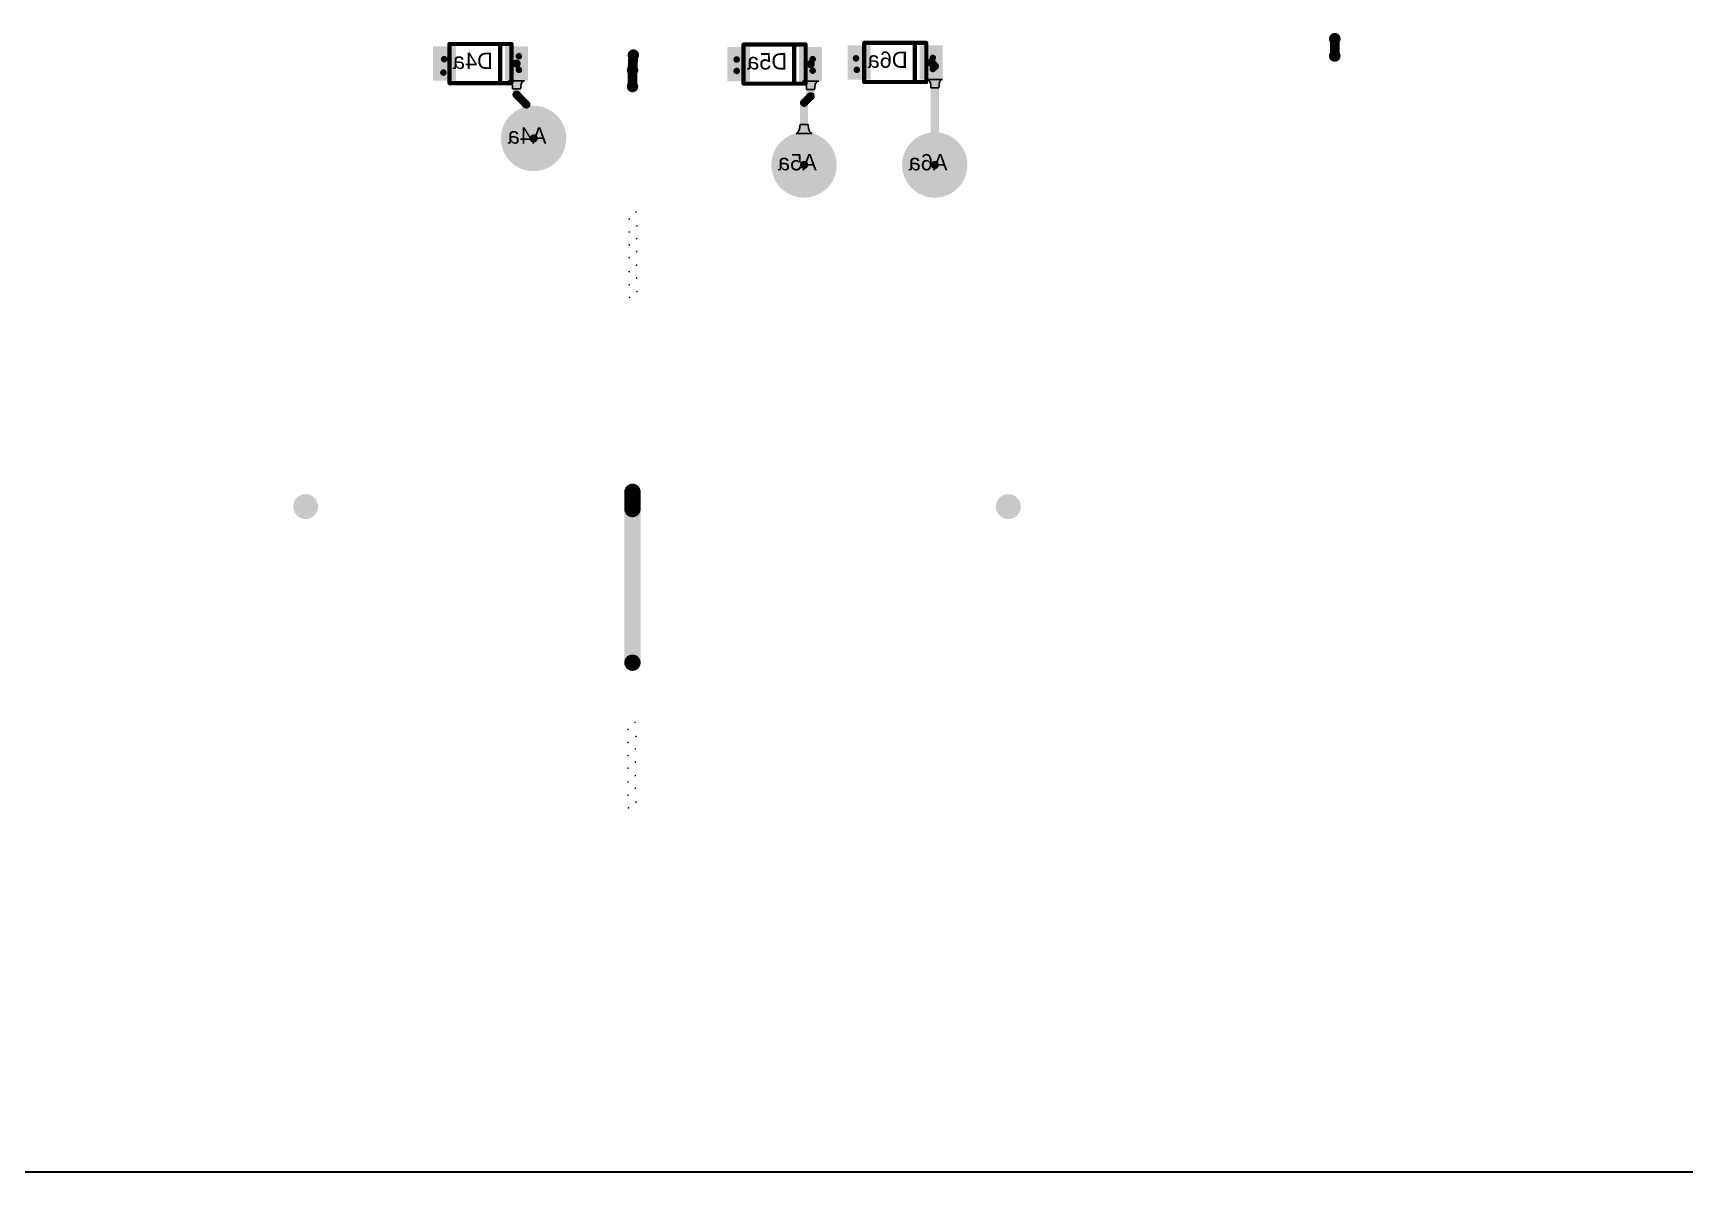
# Model space of a CAD drawing. Header units: millimetres. Extents: x 225 to 632, y 90 to 298.
# Drawn here: x 326.5 to 427.6, y 89.5 to 159.3 of the extents above; entities that cross this region are included whole.
import ezdxf

# ---------------------------------------------------------------- set-up
doc = ezdxf.new("R2010")
doc.units = ezdxf.units.MM
for name, color, linetype in [('BottomLayer', 5, 'Continuous'), ('BottomOverlay', 54, 'Continuous'), ('Mechanical4', 56, 'Continuous'), ('ViaHoleLayer', 16, 'Continuous')]:
    doc.layers.add(name, color=color, linetype=linetype)

# ---------------------------------------------------------------- blocks, each defined once
blk = doc.blocks.new('_____________4_______________B_24')
at = {"layer": 'BottomLayer', "const_width": 2}
blk.add_lwpolyline([(-1, 0, 1), (1, 0, 1)], format="xyb", close=True, dxfattribs=at)
blk = doc.blocks.new('_____________4_______________B_25')
at = {"layer": 'BottomLayer', "const_width": 2}
blk.add_lwpolyline([(-1, 0, 1), (1, 0, 1)], format="xyb", close=True, dxfattribs=at)
blk = doc.blocks.new('_____________4_______________B_26')
at = {"layer": 'BottomLayer', "const_width": 2}
blk.add_lwpolyline([(-1, 0, 1), (1, 0, 1)], format="xyb", close=True, dxfattribs=at)
blk = doc.blocks.new('TM___P2_F2_B_B_61')
at = {"layer": 'BottomLayer'}
for points in [[(-2.9, -1.05), (-1.5, -1.05), (-2.9, 1.05), (-1.5, 1.05)], [(1.5, -1.05), (2.9, -1.05), (1.5, 1.05), (2.9, 1.05)]]:
    blk.add_solid(points, dxfattribs=at)
at = {"layer": 'BottomOverlay', "const_width": 0.254}
for points in [[(-1.9, -1.2), (-1.9, 1.2)], [(-1.9, 1.2), (1.9, 1.2)], [(1.2, -1.2), (1.2, 1.2)], [(1.9, -1.2), (1.9, 1.2)], [(-1.9, -1.2), (1.9, -1.2)]]:
    blk.add_lwpolyline(points, dxfattribs=at)
at = {"layer": 'BottomOverlay', "const_width": 0.127}
for points in [[(-1.96, 1.2, 1), (-1.84, 1.2, 1)], [(-1.96, 1.2, 1), (-1.84, 1.2, 1)], [(1.14, 1.2, 1), (1.26, 1.2, 1)], [(1.84, 1.2, 1), (1.96, 1.2, 1)], [(1.84, 1.2, 1), (1.96, 1.2, 1)], [(-1.96, -1.2, 1), (-1.84, -1.2, 1)], [(-1.96, -1.2, 1), (-1.84, -1.2, 1)], [(1.14, -1.2, 1), (1.26, -1.2, 1)], [(1.84, -1.2, 1), (1.96, -1.2, 1)], [(1.84, -1.2, 1), (1.96, -1.2, 1)]]:
    blk.add_lwpolyline(points, format="xyb", close=True, dxfattribs=at)
blk = doc.blocks.new('TM___P2_F2_B_B_63')
at = {"layer": 'BottomLayer'}
for points in [[(-2.9, -1.05), (-1.5, -1.05), (-2.9, 1.05), (-1.5, 1.05)], [(1.5, -1.05), (2.9, -1.05), (1.5, 1.05), (2.9, 1.05)]]:
    blk.add_solid(points, dxfattribs=at)
at = {"layer": 'BottomOverlay', "const_width": 0.254}
for points in [[(-1.9, -1.2), (-1.9, 1.2)], [(-1.9, 1.2), (1.9, 1.2)], [(1.2, -1.2), (1.2, 1.2)], [(1.9, -1.2), (1.9, 1.2)], [(-1.9, -1.2), (1.9, -1.2)]]:
    blk.add_lwpolyline(points, dxfattribs=at)
at = {"layer": 'BottomOverlay', "const_width": 0.127}
for points in [[(-1.96, 1.2, 1), (-1.84, 1.2, 1)], [(-1.96, 1.2, 1), (-1.84, 1.2, 1)], [(1.14, 1.2, 1), (1.26, 1.2, 1)], [(1.84, 1.2, 1), (1.96, 1.2, 1)], [(1.84, 1.2, 1), (1.96, 1.2, 1)], [(-1.96, -1.2, 1), (-1.84, -1.2, 1)], [(-1.96, -1.2, 1), (-1.84, -1.2, 1)], [(1.14, -1.2, 1), (1.26, -1.2, 1)], [(1.84, -1.2, 1), (1.96, -1.2, 1)], [(1.84, -1.2, 1), (1.96, -1.2, 1)]]:
    blk.add_lwpolyline(points, format="xyb", close=True, dxfattribs=at)
blk = doc.blocks.new('TM___P2_F2_B_B_65')
at = {"layer": 'BottomLayer'}
for points in [[(-2.9, -1.05), (-1.5, -1.05), (-2.9, 1.05), (-1.5, 1.05)], [(1.5, -1.05), (2.9, -1.05), (1.5, 1.05), (2.9, 1.05)]]:
    blk.add_solid(points, dxfattribs=at)
at = {"layer": 'BottomOverlay', "const_width": 0.254}
for points in [[(-1.9, -1.2), (-1.9, 1.2)], [(-1.9, 1.2), (1.9, 1.2)], [(1.2, -1.2), (1.2, 1.2)], [(1.9, -1.2), (1.9, 1.2)], [(-1.9, -1.2), (1.9, -1.2)]]:
    blk.add_lwpolyline(points, dxfattribs=at)
at = {"layer": 'BottomOverlay', "const_width": 0.127}
for points in [[(-1.96, 1.2, 1), (-1.84, 1.2, 1)], [(-1.96, 1.2, 1), (-1.84, 1.2, 1)], [(1.14, 1.2, 1), (1.26, 1.2, 1)], [(1.84, 1.2, 1), (1.96, 1.2, 1)], [(1.84, 1.2, 1), (1.96, 1.2, 1)], [(-1.96, -1.2, 1), (-1.84, -1.2, 1)], [(-1.96, -1.2, 1), (-1.84, -1.2, 1)], [(1.14, -1.2, 1), (1.26, -1.2, 1)], [(1.84, -1.2, 1), (1.96, -1.2, 1)], [(1.84, -1.2, 1), (1.96, -1.2, 1)]]:
    blk.add_lwpolyline(points, format="xyb", close=True, dxfattribs=at)
blk = doc.blocks.new('CESI_B7023293_83')
at = {"layer": 'BottomLayer', "const_width": 0.762}
blk.add_lwpolyline([(39.62, 18.5, 1), (40.38, 18.5, 1)], format="xyb", close=True, dxfattribs=at)
blk = doc.blocks.new('CESI_B7023293_87')
at = {"layer": 'BottomLayer', "const_width": 0.762}
blk.add_lwpolyline([(39.62, 18.5, 1), (40.38, 18.5, 1)], format="xyb", close=True, dxfattribs=at)

msp = doc.modelspace()

# ---------------------------------------------------------------- linework, layer by layer
at = {"layer": 'BottomLayer'}
for p, q in [((355.62, 156.32), (355.58, 156.33)), ((355.58, 156.33), (356.57, 156.33)), ((355.67, 156.31), (355.62, 156.32)), ((355.7, 156.28), (355.67, 156.31)), ((355.74, 156.25), (355.7, 156.28)), ((355.76, 156.2), (355.74, 156.25)), ((355.79, 156.15), (355.76, 156.2)), ((355.8, 156.08), (355.79, 156.15)), ((355.82, 156.01), (355.8, 156.08)), ((355.82, 155.92), (355.82, 156.01)), ((355.83, 155.83), (355.82, 155.92)), ((356.32, 155.83), (355.83, 155.83)), ((356.33, 155.92), (356.32, 155.83)), ((356.35, 156.08), (356.33, 156.01)), ((356.33, 156.01), (356.33, 155.92)), ((356.36, 156.15), (356.35, 156.08)), ((356.39, 156.2), (356.36, 156.15)), ((356.41, 156.25), (356.39, 156.2)), ((356.45, 156.28), (356.41, 156.25)), ((356.48, 156.31), (356.45, 156.28)), ((356.53, 156.32), (356.48, 156.31)), ((356.57, 156.33), (356.53, 156.32)), ((373.62, 156.3), (373.58, 156.3)), ((373.58, 156.3), (374.57, 156.3)), ((373.67, 156.28), (373.62, 156.3)), ((373.7, 156.26), (373.67, 156.28)), ((373.74, 156.22), (373.7, 156.26)), ((373.76, 156.18), (373.74, 156.22)), ((373.79, 156.12), (373.76, 156.18)), ((373.8, 156.06), (373.79, 156.12)), ((373.82, 155.98), (373.8, 156.06)), ((373.82, 155.9), (373.82, 155.98)), ((373.83, 155.8), (373.82, 155.9)), ((374.32, 155.8), (373.83, 155.8)), ((374.33, 155.9), (374.32, 155.8)), ((374.35, 156.06), (374.33, 155.98)), ((374.33, 155.98), (374.33, 155.9)), ((374.36, 156.12), (374.35, 156.06)), ((374.39, 156.18), (374.36, 156.12)), ((374.41, 156.22), (374.39, 156.18)), ((374.45, 156.26), (374.41, 156.22)), ((374.48, 156.28), (374.45, 156.26)), ((374.53, 156.3), (374.48, 156.28)), ((374.57, 156.3), (374.53, 156.3)), ((381.22, 156.4), (381.18, 156.4)), ((381.18, 156.4), (382.15, 156.4)), ((381.27, 156.38), (381.22, 156.4)), ((381.3, 156.36), (381.27, 156.38)), ((381.34, 156.32), (381.3, 156.36)), ((381.36, 156.28), (381.34, 156.32)), ((381.39, 156.22), (381.36, 156.28)), ((381.4, 156.16), (381.39, 156.22)), ((381.42, 156.08), (381.4, 156.16)), ((381.42, 156), (381.42, 156.08)), ((381.43, 155.9), (381.42, 156)), ((381.92, 155.9), (381.43, 155.9)), ((381.93, 156), (381.92, 155.9)), ((381.94, 156.16), (381.93, 156.08)), ((381.93, 156.08), (381.93, 156)), ((381.96, 156.22), (381.94, 156.16)), ((381.98, 156.28), (381.96, 156.22)), ((382, 156.32), (381.98, 156.28)), ((382.03, 156.36), (382, 156.32)), ((382.07, 156.38), (382.03, 156.36)), ((382.1, 156.4), (382.07, 156.38)), ((382.15, 156.4), (382.1, 156.4)), ((373.18, 153.11), (373.22, 153.13)), ((374.17, 153.11), (373.18, 153.11)), ((373.22, 153.13), (373.27, 153.15)), ((373.27, 153.15), (373.3, 153.19)), ((373.3, 153.19), (373.34, 153.23)), ((373.34, 153.23), (373.36, 153.28)), ((373.36, 153.28), (373.39, 153.34)), ((373.39, 153.34), (373.4, 153.41)), ((373.4, 153.41), (373.42, 153.48)), ((373.42, 153.57), (373.43, 153.66)), ((373.42, 153.48), (373.42, 153.57)), ((373.43, 153.66), (373.93, 153.66)), ((373.93, 153.66), (373.93, 153.57)), ((373.93, 153.57), (373.94, 153.48)), ((373.94, 153.48), (373.95, 153.41)), ((373.95, 153.41), (373.97, 153.34)), ((373.97, 153.34), (373.99, 153.28)), ((373.99, 153.28), (374.01, 153.23)), ((374.01, 153.23), (374.05, 153.19)), ((374.05, 153.19), (374.08, 153.15)), ((374.08, 153.15), (374.13, 153.13)), ((374.13, 153.13), (374.17, 153.11))]:
    msp.add_line(p, q, dxfattribs=at)
for points, const_width in [([(405.97, 158.9, 1), (406.33, 158.9, 1)], 0.35), ([(406, 158.9, 1), (406.3, 158.9, 1)], 0.3), ([(351.55, 157.65, 1), (351.75, 157.65, 1)], 0.2), ([(356.12, 157.83, 1), (356.32, 157.83, 1)], 0.2), ([(363.05, 157.9, 1), (363.4, 157.9, 1)], 0.35), ([(363.07, 157.9, 1), (363.37, 157.9, 1)], 0.3), ([(369.45, 157.63, 1), (369.65, 157.63, 1)], 0.2), ([(374.1, 157.65, 1), (374.3, 157.65, 1)], 0.2), ([(376.75, 157.7, 1), (376.95, 157.7, 1)], 0.2), ([(381.45, 157.73, 1), (381.65, 157.73, 1)], 0.2), ([(405.97, 157.85, 1), (406.33, 157.85, 1)], 0.35), ([(406, 157.85, 1), (406.3, 157.85, 1)], 0.3), ([(351.5, 156.83, 1), (351.7, 156.83, 1)], 0.2), ([(355.95, 157.38, 1), (356.2, 157.38, 1)], 0.25), ([(356.12, 157, 1), (356.32, 157, 1)], 0.2), ([(363, 156.97, 1), (363.35, 156.97, 1)], 0.35), ([(363.02, 156.97, 1), (363.32, 156.97, 1)], 0.3), ([(363.02, 156.97, 1), (363.32, 156.97, 1)], 0.3), ([(369.45, 156.93, 1), (369.65, 156.93, 1)], 0.2), ([(373.95, 157.35, 1), (374.2, 157.35, 1)], 0.25), ([(374.1, 156.95, 1), (374.3, 156.95, 1)], 0.2), ([(376.8, 157, 1), (377, 157, 1)], 0.2), ([(381.33, 157.45, 1), (381.57, 157.45, 1)], 0.25), ([(381.45, 157.05, 1), (381.65, 157.05, 1)], 0.2), ([(381.55, 157.22, 1), (381.8, 157.22, 1)], 0.25), ([(381.55, 157.22, 1), (381.8, 157.22, 1)], 0.25), ([(355.95, 155.48, 1), (356.2, 155.48, 1)], 0.25), ([(355.95, 155.48, 1), (356.2, 155.48, 1)], 0.25), ([(363, 155.98, 1), (363.35, 155.98, 1)], 0.35), ([(363.02, 155.98, 1), (363.32, 155.98, 1)], 0.3), ([(356.12, 152.8, 1), (358.12, 152.8, 1)], 2), ([(356.55, 154.88, 1), (356.8, 154.88, 1)], 0.25), ([(356.55, 154.88, 1), (356.8, 154.88, 1)], 0.25), ([(373.55, 154.98, 1), (373.8, 154.98, 1)], 0.25), ([(373.55, 154.98, 1), (373.8, 154.98, 1)], 0.25), ([(373.95, 155.38, 1), (374.2, 155.38, 1)], 0.25), ([(373.95, 155.38, 1), (374.2, 155.38, 1)], 0.25), ([(357, 152.8, 1), (357.25, 152.8, 1)], 0.25), ([(373.55, 151.18, 1), (373.8, 151.18, 1)], 0.25), ([(381.55, 151.18, 1), (381.8, 151.18, 1)], 0.25), ([(362.92, 131.18, 1), (363.42, 131.18, 1)], 0.5), ([(363, 131.18, 1), (363.35, 131.18, 1)], 0.35), ([(362.92, 130.13, 1), (363.42, 130.13, 1)], 0.5), ([(362.92, 130.13, 1), (363.42, 130.13, 1)], 0.5), ([(363, 130.13, 1), (363.35, 130.13, 1)], 0.35), ([(362.92, 120.73, 1), (363.42, 120.73, 1)], 0.5), ([(363, 120.73, 1), (363.35, 120.73, 1)], 0.35)]:
    msp.add_lwpolyline(points, format="xyb", close=True, dxfattribs=dict(at, const_width=const_width))
for points, const_width in [([(406.15, 157.85), (406.15, 158.9)], 0.6), ([(363.17, 156.97), (363.22, 157.9)], 0.6), ([(356.08, 155.48), (356.08, 157.38)], 0.5), ([(363.17, 156.97), (363.17, 155.98)], 0.6), ([(374.07, 155.38), (374.07, 157.35)], 0.5), ([(381.45, 157.45), (381.67, 157.22)], 0.5), ([(381.67, 151.18), (381.67, 157.22)], 0.5), ([(356.08, 155.48), (356.67, 154.88)], 0.5), ([(356.67, 154.88), (357.12, 152.8)], 0.5), ([(373.67, 154.98), (374.07, 155.38)], 0.5), ([(373.67, 151.18), (373.67, 154.98)], 0.5), ([(363.17, 130.13), (363.17, 131.18)], 1), ([(363.17, 120.73), (363.17, 130.13)], 1)]:
    msp.add_lwpolyline(points, dxfattribs=dict(at, const_width=const_width))
at = {"layer": 'Mechanical4', "const_width": 0.12}
msp.add_lwpolyline([(288.95, 89.57), (585.95, 89.57)], dxfattribs=at)
at = {"layer": 'ViaHoleLayer'}
for points, const_width in [([(406.08, 158.9, 1), (406.22, 158.9, 1)], 0.15), ([(356.2, 157.83, 1), (356.25, 157.83, 1)], 0.05), ([(363.15, 157.9, 1), (363.3, 157.9, 1)], 0.15), ([(376.82, 157.7, 1), (376.87, 157.7, 1)], 0.05), ([(381.53, 157.73, 1), (381.57, 157.73, 1)], 0.05), ([(406.08, 157.85, 1), (406.22, 157.85, 1)], 0.15), ([(351.58, 156.83, 1), (351.62, 156.83, 1)], 0.05), ([(351.62, 157.65, 1), (351.67, 157.65, 1)], 0.05), ([(356.2, 157, 1), (356.25, 157, 1)], 0.05), ([(363.1, 156.97, 1), (363.25, 156.97, 1)], 0.15), ([(369.53, 157.63, 1), (369.57, 157.63, 1)], 0.05), ([(369.53, 156.93, 1), (369.57, 156.93, 1)], 0.05), ([(374.17, 157.65, 1), (374.22, 157.65, 1)], 0.05), ([(374.17, 156.95, 1), (374.22, 156.95, 1)], 0.05), ([(376.87, 157, 1), (376.92, 157, 1)], 0.05), ([(381.53, 157.05, 1), (381.57, 157.05, 1)], 0.05), ([(363.1, 155.98, 1), (363.25, 155.98, 1)], 0.15), ([(362.95, 147.88, 1), (363, 147.88, 1)], 0.05), ([(363.37, 148.3, 1), (363.42, 148.3, 1)], 0.05), ([(362.95, 147.08, 1), (363, 147.08, 1)], 0.05), ([(363.4, 146.68, 1), (363.45, 146.68, 1)], 0.05), ([(363.42, 147.45, 1), (363.47, 147.45, 1)], 0.05), ([(362.95, 146.28, 1), (363, 146.28, 1)], 0.05), ([(363.4, 145.88, 1), (363.45, 145.88, 1)], 0.05), ([(362.95, 145.5, 1), (363, 145.5, 1)], 0.05), ([(362.95, 144.65, 1), (363, 144.65, 1)], 0.05), ([(363.4, 145.05, 1), (363.45, 145.05, 1)], 0.05), ([(362.95, 143.85, 1), (363, 143.85, 1)], 0.05), ([(363.4, 144.27, 1), (363.45, 144.27, 1)], 0.05), ([(362.98, 143.08, 1), (363.02, 143.08, 1)], 0.05), ([(363.42, 143.43, 1), (363.47, 143.43, 1)], 0.05), ([(363.1, 131.18, 1), (363.25, 131.18, 1)], 0.15), ([(363.1, 130.13, 1), (363.25, 130.13, 1)], 0.15), ([(363.1, 120.73, 1), (363.25, 120.73, 1)], 0.15), ([(362.87, 116.65, 1), (362.92, 116.65, 1)], 0.05), ([(363.3, 117.08, 1), (363.35, 117.08, 1)], 0.05), ([(363.35, 116.22, 1), (363.4, 116.22, 1)], 0.05), ([(362.87, 115.85, 1), (362.92, 115.85, 1)], 0.05), ([(363.32, 115.45, 1), (363.37, 115.45, 1)], 0.05), ([(362.87, 115.05, 1), (362.92, 115.05, 1)], 0.05), ([(362.87, 114.28, 1), (362.92, 114.28, 1)], 0.05), ([(363.32, 114.65, 1), (363.37, 114.65, 1)], 0.05), ([(362.87, 113.43, 1), (362.92, 113.43, 1)], 0.05), ([(363.32, 113.82, 1), (363.37, 113.82, 1)], 0.05), ([(362.87, 112.63, 1), (362.92, 112.63, 1)], 0.05), ([(363.32, 113.05, 1), (363.37, 113.05, 1)], 0.05), ([(363.35, 112.2, 1), (363.4, 112.2, 1)], 0.05), ([(362.9, 111.85, 1), (362.95, 111.85, 1)], 0.05)]:
    msp.add_lwpolyline(points, format="xyb", close=True, dxfattribs=dict(at, const_width=const_width))

# ---------------------------------------------------------------- block references
for name, p, rotation in [('TM___P2_F2_B_B_65', (379.25, 157.45), 360), ('TM___P2_F2_B_B_61', (353.87, 157.38), 360), ('TM___P2_F2_B_B_63', (371.87, 157.35), 360), ('_____________4_______________B_26', (357.12, 152.8), 180), ('_____________4_______________B_25', (373.67, 151.18), 180), ('_____________4_______________B_24', (381.67, 151.18), 180), ('CESI_B7023293_83', (361.67, 90.28), 90), ('CESI_B7023293_87', (404.67, 90.28), 90)]:
    msp.add_blockref(name, p, dxfattribs=dict(rotation=rotation))

# ---------------------------------------------------------------- texts
at = {"layer": 'BottomOverlay', "text_generation_flag": 2}
for s, p in [('D4a', (354.63, 157.05)), ('D5a', (372.64, 157.02)), ('D6a', (380.01, 157.12)), ('A4a', (357.91, 152.48)), ('A5a', (374.45, 150.85)), ('A6a', (382.45, 150.85))]:
    msp.add_text(s, height=1, dxfattribs=at).set_placement(p)

doc.saveas('drawing.dxf')
